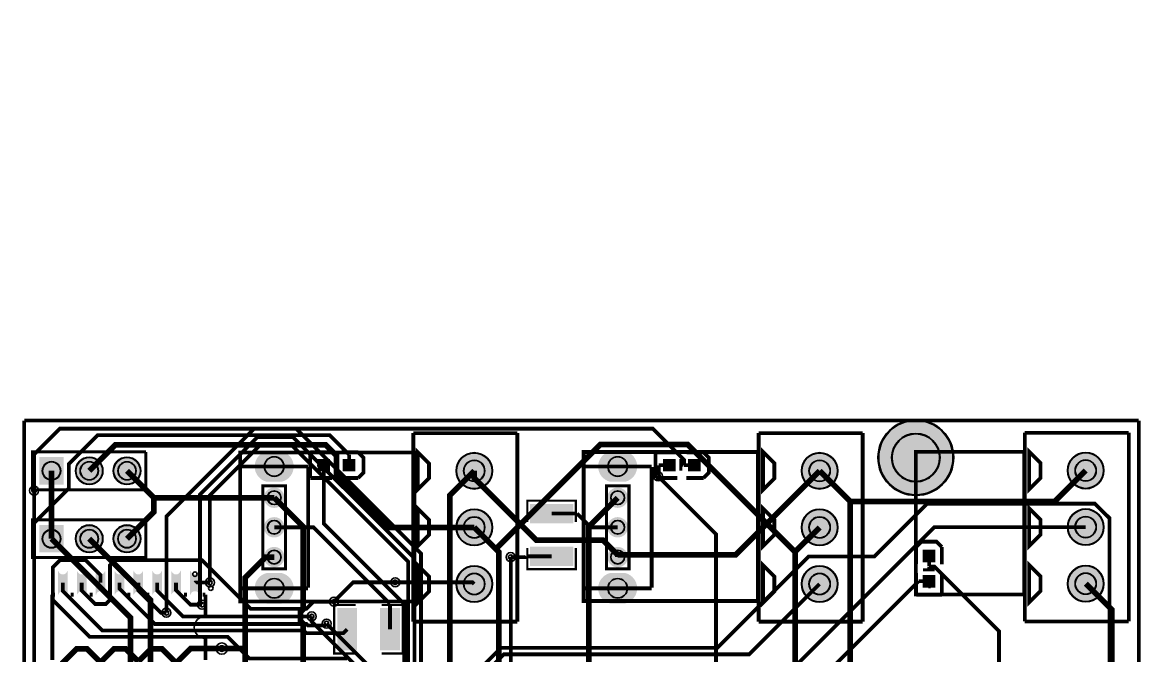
# Model space of a CAD drawing. Header units: millimetres. Extents: x -12.6 to 62.6, y -134.6 to -40.2.
# Drawn here: x -12.6 to 62.6, y -82.8 to -40.2 of the extents above; entities that cross this region are included whole.
import ezdxf

# ---------------------------------------------------------------- set-up
doc = ezdxf.new("R2010")
doc.units = ezdxf.units.MM
for name, color, linetype, true_color in [('BoardOutLine', 7, 'Continuous', 0xff00ff), ('BottomLayer', 7, 'Continuous', 0x0000ff), ('BottomSolderMaskLayer', 7, 'Continuous', 0xaa00ff), ('Document', 7, 'Continuous', 0xffffff), ('Hole', 7, 'Continuous', 0x222222), ('Multi-Layer', 7, 'Continuous', 0xc0c0c0), ('TopLayer', 7, 'Continuous', 0xff0000), ('TopPasteMaskLayer', 7, 'Continuous', 0x808080), ('TopSilkLayer', 7, 'Continuous', 0xffcc00), ('TopSolderMaskLayer', 7, 'Continuous', 0x800080)]:
    doc.layers.add(name, color=color, linetype=linetype, true_color=true_color)

msp = doc.modelspace()

# ---------------------------------------------------------------- hatches: boundary and pattern name
at = {"layer": 'BottomSolderMaskLayer'}
for points in [[(44.947294894589845, -69.46913893827798, 1), (50.04889509779025, -69.46913893827798, 1)], [(4.826475319617202, -69.04267208534424, -0.7853981633974483), (4.826475319617202, -71.09347218694444), (3.8095419524172485, -71.09347218694444, -0.7853981633974483), (3.8095419524172485, -69.04267208534424)], [(16.554635509271055, -70.35814071628147, 1), (19.005435610871256, -70.35814071628147, 1)], [(27.940521547709977, -69.04267208534424, -0.7853981633974483), (27.940521547709977, -71.09347218694444), (26.92358818050957, -71.09347218694444, -0.7853981633974483), (26.92358818050957, -69.04267208534424)], [(39.79568199136405, -70.35814071628147, 1), (42.24648209296426, -70.35814071628147, 1)], [(57.702717805435654, -70.3383286766574, 1), (60.15351790703586, -70.3383286766574, 1)], [(-11.480822961645913, -69.43274066548145), (-9.855219710439428, -69.43274066548145), (-9.855219710439428, -71.28354076708149), (-11.480822961645913, -71.28354076708149)], [(-9.05341630683264, -70.35814071628147, 1), (-7.202616205232436, -70.35814071628147, 1)], [(-6.513411226822393, -70.35814071628147, 1), (-4.66261112522219, -70.35814071628147, 1)], [(4.9933959867920406, -72.32399680469553, -0.7853981633974483), (3.6426212852426376, -72.32399680469553), (3.6426212852426376, -72.01229986789804, -0.7853981633974483), (4.9933959867920406, -72.01229986789804)], [(28.10744221488436, -72.32399680469564, -0.7853981633974483), (26.756667513334957, -72.32399680469564), (26.756667513334957, -72.01229986789792, -0.7853981633974483), (28.10744221488436, -72.01229986789792)], [(16.554635509271055, -74.16814833629678, 1), (19.005435610871256, -74.16814833629678, 1)], [(39.79568199136405, -74.16814833629678, 1), (42.24648209296426, -74.16814833629678, 1)], [(57.702717805435654, -74.14833629667271, 1), (60.15351790703586, -74.14833629667271, 1)], [(4.9933959867920406, -74.31739279148746, -0.7853981633974483), (3.6426212852426376, -74.31739279148746), (3.6426212852426376, -74.00569585468998, -0.7853981633974483), (4.9933959867920406, -74.00569585468998)], [(28.10744221488436, -74.31739279148758, -0.7853981633974483), (26.756667513334957, -74.31739279148758), (26.756667513334957, -74.00569585468986, -0.7853981633974483), (28.10744221488436, -74.00569585468986)], [(-11.480822961645913, -74.0047498094998), (-9.855219710439428, -74.0047498094998), (-9.855219710439428, -75.85554991109984), (-11.480822961645913, -75.85554991109984)], [(-9.05341630683264, -74.93014986029982, 1), (-7.202616205232436, -74.93014986029982, 1)], [(-6.513411226822393, -74.93014986029982, 1), (-4.66261112522219, -74.93014986029982, 1)], [(4.9933959867920406, -76.32399680469541, -0.7853981633974483), (3.6426212852426376, -76.32399680469541), (3.6426212852426376, -76.01229986789792, -0.7853981633974483), (4.9933959867920406, -76.01229986789792)], [(28.10744221488436, -76.32399680469553, -0.7853981633974483), (26.756667513334957, -76.32399680469553), (26.756667513334957, -76.01229986789781, -0.7853981633974483), (28.10744221488436, -76.01229986789781)], [(16.554635509271055, -77.97815595631198, 1), (19.005435610871256, -77.97815595631198, 1)], [(39.79568199136405, -77.97815595631198, 1), (42.24648209296426, -77.97815595631198, 1)], [(57.702717805435654, -77.95834391668791, 1), (60.15351790703586, -77.95834391668791, 1)], [(4.826475319617202, -77.24282448564901, -0.7853981633974483), (4.826475319617202, -79.29362458724921), (3.8095419524172485, -79.29362458724921, -0.7853981633974483), (3.8095419524172485, -77.24282448564901)], [(27.940521547709977, -77.24282448564901, -0.7853981633974483), (27.940521547709977, -79.29362458724921), (26.92358818050957, -79.29362458724921, -0.7853981633974483), (26.92358818050957, -77.24282448564901)]]:
    msp.add_hatch(color=256, dxfattribs=at).paths.add_polyline_path(points)
at = {"layer": 'Document'}
for points in [[(7.84861569723148, -70.07874015748041), (7.188214376428732, -70.07874015748041), (7.188214376428732, -69.9263398526798), (7.84861569723148, -69.9263398526798)], [(7.573456946913893, -69.70198120396253), (7.573456946913893, -70.36238252476517), (7.421056642113399, -70.36238252476517), (7.421056642113399, -69.70198120396253)], [(9.702362204724295, -70.02677165354339), (9.041960883921774, -70.02677165354339), (9.041960883921774, -69.87437134874278), (9.702362204724295, -69.87437134874278)], [(31.08966217932425, -70.07874015748041), (30.42926085852173, -70.07874015748041), (30.42926085852173, -69.9263398526798), (31.08966217932425, -69.9263398526798)], [(30.81450342900689, -69.70198120396253), (30.81450342900689, -70.36238252476517), (30.66210312420617, -70.36238252476517), (30.66210312420617, -69.70198120396253)], [(32.94340868681729, -70.02677165354339), (32.28300736601477, -70.02677165354339), (32.28300736601477, -69.87437134874278), (32.94340868681729, -69.87437134874278)], [(48.436728473456924, -75.74899669799356), (48.436728473456924, -76.40939801879608), (48.28432816865643, -76.40939801879608), (48.28432816865643, -75.74899669799356)], [(48.111938023876064, -77.87790195580396), (48.77233934467881, -77.87790195580396), (48.77233934467881, -78.03030226060457), (48.111938023876064, -78.03030226060457)], [(48.48869697739383, -77.60274320548649), (48.48869697739383, -78.26314452628912), (48.336296672593335, -78.26314452628912), (48.336296672593335, -77.60274320548649)]]:
    msp.add_hatch(color=256, dxfattribs=at).paths.add_polyline_path(points)
at = {"layer": 'Multi-Layer'}
for points in [[(4.818008636017339, -69.06807213614434, -0.7853981633974483), (4.818008636017339, -71.06807213614434), (3.818008636017339, -71.06807213614434, -0.7853981633974483), (3.818008636017339, -69.06807213614434)], [(16.580035560071156, -70.35814071628147, 1), (18.980035560071155, -70.35814071628147, 1)], [(27.93205486410966, -69.06807213614434, -0.7853981633974483), (27.93205486410966, -71.06807213614434), (26.93205486410966, -71.06807213614434, -0.7853981633974483), (26.93205486410966, -69.06807213614434)], [(39.82108204216415, -70.35814071628147, 1), (42.221082042164156, -70.35814071628147, 1)], [(57.728117856235755, -70.3383286766574, 1), (60.12811785623576, -70.3383286766574, 1)], [(-11.455422910845755, -69.45814071628149), (-9.880619761239586, -69.45814071628149), (-9.880619761239586, -71.25814071628145), (-11.455422910845755, -71.25814071628145)], [(-9.028016256032538, -70.35814071628147, 1), (-7.228016256032538, -70.35814071628147, 1)], [(-6.488011176022292, -70.35814071628147, 1), (-4.688011176022291, -70.35814071628147, 1)], [(4.967995935991939, -72.31813563627134, -0.7853981633974483), (3.668021336042739, -72.31813563627134), (3.668021336042739, -72.01816103632223, -0.7853981633974483), (4.967995935991939, -72.01816103632223)], [(28.08204216408426, -72.31813563627145, -0.7853981633974483), (26.78206756413506, -72.31813563627145), (26.78206756413506, -72.01816103632211, -0.7853981633974483), (28.08204216408426, -72.01816103632211)], [(16.580035560071156, -74.16814833629678, 1), (18.980035560071155, -74.16814833629678, 1)], [(39.82108204216415, -74.16814833629678, 1), (42.221082042164156, -74.16814833629678, 1)], [(57.728117856235755, -74.14833629667271, 1), (60.12811785623576, -74.14833629667271, 1)], [(4.967995935991939, -74.31153162306327, -0.7853981633974483), (3.668021336042739, -74.31153162306327), (3.668021336042739, -74.01155702311416, -0.7853981633974483), (4.967995935991939, -74.01155702311416)], [(28.08204216408426, -74.31153162306339, -0.7853981633974483), (26.78206756413506, -74.31153162306339), (26.78206756413506, -74.01155702311405, -0.7853981633974483), (28.08204216408426, -74.01155702311405)], [(-11.455422910845755, -74.03014986029984), (-9.880619761239586, -74.03014986029984), (-9.880619761239586, -75.83014986029968), (-11.455422910845755, -75.83014986029968)], [(-9.028016256032538, -74.93014986029982, 1), (-7.228016256032538, -74.93014986029982, 1)], [(-6.488011176022292, -74.93014986029982, 1), (-4.688011176022291, -74.93014986029982, 1)], [(4.967995935991939, -76.31813563627122, -0.7853981633974483), (3.668021336042739, -76.31813563627122), (3.668021336042739, -76.01816103632211, -0.7853981633974483), (4.967995935991939, -76.01816103632211)], [(28.08204216408426, -76.31813563627134, -0.7853981633974483), (26.78206756413506, -76.31813563627134), (26.78206756413506, -76.018161036322, -0.7853981633974483), (28.08204216408426, -76.018161036322)], [(57.728117856235755, -77.95834391668791, 1), (60.12811785623576, -77.95834391668791, 1)], [(4.818008636017339, -77.26822453644911, -0.7853981633974483), (4.818008636017339, -79.26822453644911), (3.818008636017339, -79.26822453644911, -0.7853981633974483), (3.818008636017339, -77.26822453644911)], [(16.580035560071156, -77.97815595631198, 1), (18.980035560071155, -77.97815595631198, 1)], [(27.93205486410966, -77.26822453644911, -0.7853981633974483), (27.93205486410966, -79.26822453644911), (26.93205486410966, -79.26822453644911, -0.7853981633974483), (26.93205486410966, -77.26822453644911)], [(39.82108204216415, -77.97815595631198, 1), (42.221082042164156, -77.97815595631198, 1)]]:
    msp.add_hatch(color=256, dxfattribs=at).paths.add_polyline_path(points)
at = {"layer": 'TopLayer'}
for points in [[(8.05811531623067, -69.57713995428003), (8.05811531623067, -70.37713995427998), (7.258115316230715, -70.37713995427998), (7.258115316230715, -69.57713995428003)], [(9.759918719837287, -69.57713995428003), (9.759918719837287, -70.37713995427998), (8.95991871983756, -70.37713995427998), (8.95991871983756, -69.57713995428003)], [(31.299161798323667, -69.57713995428003), (31.299161798323667, -70.37713995427998), (30.499161798323712, -70.37713995427998), (30.499161798323712, -69.57713995428003)], [(33.000965201930285, -69.57713995428003), (33.000965201930285, -70.37713995427998), (32.20096520193033, -70.37713995427998), (32.20096520193033, -69.57713995428003)], [(21.58303276606557, -73.87614935229874), (24.391059182118397, -73.87614935229874), (24.391059182118397, -72.59362458724922), (21.58303276606557, -72.59362458724922)], [(21.58303276606557, -75.47614935229876), (24.391059182118397, -75.47614935229876), (24.391059182118397, -76.75867411734828), (21.58303276606557, -76.75867411734828)], [(47.98709677419356, -75.69144018288034), (48.78709677419374, -75.69144018288034), (48.78709677419374, -76.49144018288041), (47.98709677419356, -76.49144018288041)], [(-9.606781813563611, -77.0999237998476, -0.7853981633974483), (-10.206781813563612, -77.0999237998476), (-10.206781813563612, -78.69992379984774, -0.7853981633974483), (-9.606781813563611, -78.69992379984774)], [(-8.336779273558545, -77.0999237998476, -0.7853981633974483), (-8.936779273558546, -77.0999237998476), (-8.936779273558546, -78.69992379984774, -0.7853981633974483), (-8.336779273558545, -78.69992379984774)], [(-7.066776733553479, -77.0999237998476, -0.7853981633974483), (-7.666776733553479, -77.0999237998476), (-7.666776733553479, -78.69992379984774, -0.7853981633974483), (-7.066776733553479, -78.69992379984774)], [(-5.796774193548413, -77.0999237998476, -0.7853981633974483), (-6.396774193548413, -77.0999237998476), (-6.396774193548413, -78.69992379984774, -0.7853981633974483), (-5.796774193548413, -78.69992379984774)], [(-4.526771653543347, -77.0999237998476, -0.7853981633974483), (-5.126771653543346, -77.0999237998476), (-5.126771653543346, -78.69992379984774, -0.7853981633974483), (-4.526771653543347, -78.69992379984774)], [(-3.2567691135382804, -77.0999237998476, -0.7853981633974483), (-3.85676911353828, -77.0999237998476), (-3.85676911353828, -78.69992379984774, -0.7853981633974483), (-3.2567691135382804, -78.69992379984774)], [(-1.9867665735332138, -77.0999237998476, -0.7853981633974483), (-2.5867665735332137, -77.0999237998476), (-2.5867665735332137, -78.69992379984774, -0.7853981633974483), (-1.9867665735332138, -78.69992379984774)], [(-0.7167640335280339, -77.0999237998476, -0.7853981633974483), (-1.316764033528034, -77.0999237998476), (-1.316764033528034, -78.69992379984774, -0.7853981633974483), (-0.7167640335280339, -78.69992379984774)], [(47.98709677419356, -77.3932435864873), (48.78709677419374, -77.3932435864873), (48.78709677419374, -78.19324358648714), (47.98709677419356, -78.19324358648714)], [(9.868021336042602, -79.62214884429773), (9.868021336042602, -82.43017526035055), (8.5854965709932, -82.43017526035055), (8.5854965709932, -79.62214884429773)], [(11.468021336042739, -79.62214884429773), (11.468021336042739, -82.43017526035055), (12.75054610109214, -82.43017526035055), (12.75054610109214, -79.62214884429773)]]:
    msp.add_hatch(color=256, dxfattribs=at).paths.add_polyline_path(points)
at = {"layer": 'TopPasteMaskLayer'}
for points in [[(8.05811531623067, -69.57713995428003), (8.05811531623067, -70.37713995427998), (7.258115316230715, -70.37713995427998), (7.258115316230715, -69.57713995428003)], [(9.759918719837287, -69.57713995428003), (9.759918719837287, -70.37713995427998), (8.95991871983756, -70.37713995427998), (8.95991871983756, -69.57713995428003)], [(31.299161798323667, -69.57713995428003), (31.299161798323667, -70.37713995427998), (30.499161798323712, -70.37713995427998), (30.499161798323712, -69.57713995428003)], [(33.000965201930285, -69.57713995428003), (33.000965201930285, -70.37713995427998), (32.20096520193033, -70.37713995427998), (32.20096520193033, -69.57713995428003)], [(21.683032766065708, -73.87614935229874), (22.409677419354693, -73.87614935229874), (22.50967741935483, -73.77614935229883), (22.50967741935483, -73.54008128016267), (22.60967741935474, -73.44008128016264), (23.36441452882923, -73.44008128016264), (23.46441452882914, -73.54008128016267), (23.46441452882914, -73.77614935229883), (23.564414528829275, -73.87614935229874), (24.29105918211826, -73.87614935229874), (24.391059182118397, -73.77614935229883), (24.391059182118397, -72.69362458724925), (24.29105918211826, -72.59362458724922), (21.683032766065708, -72.59362458724922), (21.58303276606557, -72.69362458724925), (21.58303276606557, -73.77614935229883)], [(21.683032766065708, -75.47614935229876), (22.409677419354693, -75.47614935229876), (22.50967741935483, -75.57614935229867), (22.50967741935483, -75.81221742443483), (22.60967741935474, -75.91221742443486), (23.36441452882923, -75.91221742443486), (23.46441452882914, -75.81221742443483), (23.46441452882914, -75.57614935229867), (23.564414528829275, -75.47614935229876), (24.29105918211826, -75.47614935229876), (24.391059182118397, -75.57614935229867), (24.391059182118397, -76.65867411734826), (24.29105918211826, -76.75867411734828), (21.683032766065708, -76.75867411734828), (21.58303276606557, -76.65867411734826), (21.58303276606557, -75.57614935229867)], [(47.98709677419356, -75.69144018288034), (48.78709677419374, -75.69144018288034), (48.78709677419374, -76.49144018288041), (47.98709677419356, -76.49144018288041)], [(-9.606781813563611, -77.0999237998476, -0.7853981633974483), (-10.206781813563612, -77.0999237998476), (-10.206781813563612, -78.69992379984774, -0.7853981633974483), (-9.606781813563611, -78.69992379984774)], [(-8.336779273558545, -77.0999237998476, -0.7853981633974483), (-8.936779273558546, -77.0999237998476), (-8.936779273558546, -78.69992379984774, -0.7853981633974483), (-8.336779273558545, -78.69992379984774)], [(-7.066776733553479, -77.0999237998476, -0.7853981633974483), (-7.666776733553479, -77.0999237998476), (-7.666776733553479, -78.69992379984774, -0.7853981633974483), (-7.066776733553479, -78.69992379984774)], [(-5.796774193548413, -77.0999237998476, -0.7853981633974483), (-6.396774193548413, -77.0999237998476), (-6.396774193548413, -78.69992379984774, -0.7853981633974483), (-5.796774193548413, -78.69992379984774)], [(-4.526771653543347, -77.0999237998476, -0.7853981633974483), (-5.126771653543346, -77.0999237998476), (-5.126771653543346, -78.69992379984774, -0.7853981633974483), (-4.526771653543347, -78.69992379984774)], [(-3.2567691135382804, -77.0999237998476, -0.7853981633974483), (-3.85676911353828, -77.0999237998476), (-3.85676911353828, -78.69992379984774, -0.7853981633974483), (-3.2567691135382804, -78.69992379984774)], [(-1.9867665735332138, -77.0999237998476, -0.7853981633974483), (-2.5867665735332137, -77.0999237998476), (-2.5867665735332137, -78.69992379984774, -0.7853981633974483), (-1.9867665735332138, -78.69992379984774)], [(-0.7167640335280339, -77.0999237998476, -0.7853981633974483), (-1.316764033528034, -77.0999237998476), (-1.316764033528034, -78.69992379984774, -0.7853981633974483), (-0.7167640335280339, -78.69992379984774)], [(47.98709677419356, -77.3932435864873), (48.78709677419374, -77.3932435864873), (48.78709677419374, -78.19324358648714), (47.98709677419356, -78.19324358648714)], [(9.868021336042602, -79.72214884429775), (9.868021336042602, -80.44879349758708), (9.768021336042693, -80.5487934975871), (9.531953263906644, -80.5487934975871), (9.431953263906507, -80.64879349758701), (9.431953263906507, -81.40353060706127), (9.531953263906644, -81.50353060706118), (9.768021336042693, -81.50353060706118), (9.868021336042602, -81.6035306070612), (9.868021336042602, -82.33017526035053), (9.768021336042693, -82.43017526035055), (8.68549657099311, -82.43017526035055), (8.5854965709932, -82.33017526035053), (8.5854965709932, -79.72214884429775), (8.68549657099311, -79.62214884429773), (9.768021336042693, -79.62214884429773)], [(11.468021336042739, -79.72214884429775), (11.468021336042739, -80.44879349758708), (11.568021336042648, -80.5487934975871), (11.804089408178697, -80.5487934975871), (11.904089408178834, -80.64879349758701), (11.904089408178834, -81.40353060706127), (11.804089408178697, -81.50353060706118), (11.568021336042648, -81.50353060706118), (11.468021336042739, -81.6035306070612), (11.468021336042739, -82.33017526035053), (11.568021336042648, -82.43017526035055), (12.650546101092232, -82.43017526035055), (12.75054610109214, -82.33017526035053), (12.75054610109214, -79.72214884429775), (12.650546101092232, -79.62214884429773), (11.568021336042648, -79.62214884429773)]]:
    msp.add_hatch(color=256, dxfattribs=at).paths.add_polyline_path(points)
at = {"layer": 'TopSolderMaskLayer'}
for points in [[(44.947294894589845, -69.46913893827798, 1), (50.04889509779025, -69.46913893827798, 1)], [(4.826475319617202, -69.04267208534424, -0.7853981633974483), (4.826475319617202, -71.09347218694444), (3.8095419524172485, -71.09347218694444, -0.7853981633974483), (3.8095419524172485, -69.04267208534424)], [(16.554635509271055, -70.35814071628147, 1), (19.005435610871256, -70.35814071628147, 1)], [(27.940521547709977, -69.04267208534424, -0.7853981633974483), (27.940521547709977, -71.09347218694444), (26.92358818050957, -71.09347218694444, -0.7853981633974483), (26.92358818050957, -69.04267208534424)], [(39.79568199136405, -70.35814071628147, 1), (42.24648209296426, -70.35814071628147, 1)], [(57.702717805435654, -70.3383286766574, 1), (60.15351790703586, -70.3383286766574, 1)], [(-11.480822961645913, -69.43274066548145), (-9.855219710439428, -69.43274066548145), (-9.855219710439428, -71.28354076708149), (-11.480822961645913, -71.28354076708149)], [(-9.05341630683264, -70.35814071628147, 1), (-7.202616205232436, -70.35814071628147, 1)], [(-6.513411226822393, -70.35814071628147, 1), (-4.66261112522219, -70.35814071628147, 1)], [(8.083515367030714, -69.55173990347987), (8.083515367030714, -70.40254000508003), (7.23271526543067, -70.40254000508003), (7.23271526543067, -69.55173990347987)], [(9.78531877063756, -69.55173990347987), (9.78531877063756, -70.40254000508003), (8.934518669037288, -70.40254000508003), (8.934518669037288, -69.55173990347987)], [(31.32456184912371, -69.55173990347987), (31.32456184912371, -70.40254000508003), (30.47376174752344, -70.40254000508003), (30.47376174752344, -69.55173990347987)], [(33.02636525273056, -69.55173990347987), (33.02636525273056, -70.40254000508003), (32.175565151130286, -70.40254000508003), (32.175565151130286, -69.55173990347987)], [(4.9933959867920406, -72.32399680469553, -0.7853981633974483), (3.6426212852426376, -72.32399680469553), (3.6426212852426376, -72.01229986789804, -0.7853981633974483), (4.9933959867920406, -72.01229986789804)], [(28.10744221488436, -72.32399680469564, -0.7853981633974483), (26.756667513334957, -72.32399680469564), (26.756667513334957, -72.01229986789792, -0.7853981633974483), (28.10744221488436, -72.01229986789792)], [(16.554635509271055, -74.16814833629678, 1), (19.005435610871256, -74.16814833629678, 1)], [(21.52742057395858, -73.88774940806297), (24.44667137422539, -73.88774940806297), (24.44667137422539, -72.58202223389833), (21.52742057395858, -72.58202223389833)], [(39.79568199136405, -74.16814833629678, 1), (42.24648209296426, -74.16814833629678, 1)], [(57.702717805435654, -74.14833629667271, 1), (60.15351790703586, -74.14833629667271, 1)], [(4.9933959867920406, -74.31739279148746, -0.7853981633974483), (3.6426212852426376, -74.31739279148746), (3.6426212852426376, -74.00569585468998, -0.7853981633974483), (4.9933959867920406, -74.00569585468998)], [(28.10744221488436, -74.31739279148758, -0.7853981633974483), (26.756667513334957, -74.31739279148758), (26.756667513334957, -74.00569585468986, -0.7853981633974483), (28.10744221488436, -74.00569585468986)], [(-11.480822961645913, -74.0047498094998), (-9.855219710439428, -74.0047498094998), (-9.855219710439428, -75.85554991109984), (-11.480822961645913, -75.85554991109984)], [(-9.05341630683264, -74.93014986029982, 1), (-7.202616205232436, -74.93014986029982, 1)], [(-6.513411226822393, -74.93014986029982, 1), (-4.66261112522219, -74.93014986029982, 1)], [(4.9933959867920406, -76.32399680469541, -0.7853981633974483), (3.6426212852426376, -76.32399680469541), (3.6426212852426376, -76.01229986789792, -0.7853981633974483), (4.9933959867920406, -76.01229986789792)], [(21.52742057395858, -75.46454929653453), (24.44667137422539, -75.46454929653453), (24.44667137422539, -76.77027647069929), (21.52742057395858, -76.77027647069929)], [(28.10744221488436, -76.32399680469553, -0.7853981633974483), (26.756667513334957, -76.32399680469553), (26.756667513334957, -76.01229986789781, -0.7853981633974483), (28.10744221488436, -76.01229986789781)], [(47.96169672339329, -75.6660401320803), (48.81249682499379, -75.6660401320803), (48.81249682499379, -76.51684023368045), (47.96169672339329, -76.51684023368045)], [(16.554635509271055, -77.97815595631198, 1), (19.005435610871256, -77.97815595631198, 1)], [(39.79568199136405, -77.97815595631198, 1), (42.24648209296426, -77.97815595631198, 1)], [(57.702717805435654, -77.95834391668791, 1), (60.15351790703586, -77.95834391668791, 1)], [(-9.58138176276351, -77.08145103562936, -0.7853981633974483), (-10.232181864363714, -77.08145103562936), (-10.232181864363714, -78.71839656406598, -0.7853981633974483), (-9.58138176276351, -78.71839656406598)], [(-8.311379222758443, -77.08145103562936, -0.7853981633974483), (-8.962179324358647, -77.08145103562936), (-8.962179324358647, -78.71839656406598, -0.7853981633974483), (-8.311379222758443, -78.71839656406598)], [(-7.041376682753377, -77.08145103562936, -0.7853981633974483), (-7.692176784353581, -77.08145103562936), (-7.692176784353581, -78.71839656406598, -0.7853981633974483), (-7.041376682753377, -78.71839656406598)], [(-5.771374142748311, -77.08145103562936, -0.7853981633974483), (-6.422174244348515, -77.08145103562936), (-6.422174244348515, -78.71839656406598, -0.7853981633974483), (-5.771374142748311, -78.71839656406598)], [(-4.501371602743244, -77.08145103562936, -0.7853981633974483), (-5.1521717043434485, -77.08145103562936), (-5.1521717043434485, -78.71839656406598, -0.7853981633974483), (-4.501371602743244, -78.71839656406598)], [(-3.2313690627381786, -77.08145103562936, -0.7853981633974483), (-3.8821691643383818, -77.08145103562936), (-3.8821691643383818, -78.71839656406598, -0.7853981633974483), (-3.2313690627381786, -78.71839656406598)], [(-1.9613665227331123, -77.08145103562936, -0.7853981633974483), (-2.6121666243333155, -77.08145103562936), (-2.6121666243333155, -78.71839656406598, -0.7853981633974483), (-1.9613665227331123, -78.71839656406598)], [(-0.6913639827279323, -77.08145103562936, -0.7853981633974483), (-1.3421640843281355, -77.08145103562936), (-1.3421640843281355, -78.71839656406598, -0.7853981633974483), (-0.6913639827279323, -78.71839656406598)], [(4.826475319617202, -77.24282448564901, -0.7853981633974483), (4.826475319617202, -79.29362458724921), (3.8095419524172485, -79.29362458724921, -0.7853981633974483), (3.8095419524172485, -77.24282448564901)], [(27.940521547709977, -77.24282448564901, -0.7853981633974483), (27.940521547709977, -79.29362458724921), (26.92358818050957, -79.29362458724921, -0.7853981633974483), (26.92358818050957, -77.24282448564901)], [(47.96169672339329, -77.36784353568714), (48.81249682499379, -77.36784353568714), (48.81249682499379, -78.2186436372873), (47.96169672339329, -78.2186436372873)], [(9.89341887163755, -79.59674856373908), (9.89341887163755, -82.45557554090931), (8.560094004987832, -82.45557554090931), (8.560094004987832, -79.59674856373908)], [(11.442623800447791, -79.59674856373908), (11.442623800447791, -82.45557554090931), (12.77594866709751, -82.45557554090931), (12.77594866709751, -79.59674856373908)]]:
    msp.add_hatch(color=256, dxfattribs=at).paths.add_polyline_path(points)

# ---------------------------------------------------------------- linework, layer by layer
at = {"layer": 'BoardOutLine', "const_width": 0.25400050800101603}
for points in [[(-12.501905003809952, -66.96913893827787), (-12.501905003809952, -134.46913893827798)], [(62.49809499619005, -66.96913893827787), (-12.501905003809952, -66.96913893827787)], [(62.49809499619005, -134.46913893827798), (62.49809499619005, -66.96913893827787)]]:
    msp.add_lwpolyline(points, dxfattribs=at)
at = {"layer": 'BottomLayer'}
for points, const_width in [([(14.199390398780679, -100.52590805181615), (14.199390398780679, -75.9170688341377), (5.800101600203334, -67.51778003556012), (2.9822199644399916, -67.51778003556012), (-2.935991871983788, -73.43599187198379), (-2.935991871983788, -79.91808483616967)], 0.25400050800101603), ([(-0.5374650749300827, -79.37071374142761), (-0.675641351282593, -79.2325374650751), (-0.675641351282593, -71.94577089154188), (3.177800355600766, -68.09232918465841), (5.593599187198379, -68.09232918465841), (13.765811531623058, -76.26454152908309), (13.765811531623058, -92.58534417068836), (13.506985013970052, -92.84417068834148), (13.506985013970052, -100.96990093980196), (13.682499364998648, -101.14541529083067), (13.682499364998648, -118.9587249174499)], 0.25400050800101603), ([(19.228600457200855, -75.61658623317248), (26.251968503937178, -68.59321818643639), (32.15646431292885, -68.59321818643639), (39.3761747523497, -75.81292862585735)], 0.38100076200152405), ([(-0.010414020828079629, -77.87592075184148), (-0.010414020828079629, -72.00419100838212), (3.3510287020574197, -68.64274828549674), (5.504953009905876, -68.64274828549674), (13.332232664465437, -76.47002794005596), (13.332232664465437, -91.49796799593605), (13.048260096520153, -91.78194056388122), (13.048260096520153, -101.12433324866652), (13.190246380492681, -101.26631953263916), (13.190246380492681, -113.83934467868949), (13.029718059436163, -113.99987299974612), (13.029718059436163, -121.05524511049032), (17.0695961391923, -125.09512319024645)], 0.25400050800101603), ([(-10.66802133604267, -70.35801371602747), (-10.66802133604267, -71.70269240538494)], 0.38100076200152405), ([(17.780035560071155, -87.96863093726188), (16.135128270256473, -86.32372364744731), (16.135128270256473, -72.00292100584204), (17.780035560071155, -70.35801371602747)], 0.38100076200152405), ([(34.046990093980185, -98.80784861569725), (34.046990093980185, -74.61277622555258), (30.155194310388424, -70.72098044196093)], 0.25400050800101603), ([(41.02108204216415, -70.35801371602747), (43.077216154432335, -72.41414782829577)], 0.38100076200152405), ([(43.077216154432335, -72.41414782829577), (56.85217170434339, -72.41414782829577), (58.92811785623576, -70.3382016764034)], 0.38100076200152405), ([(-9.19481838963668, -99.46647193294393), (-7.926339852679689, -98.19799339598694), (-7.926339852679689, -88.12509525019061), (-11.836931673863319, -84.21450342900687), (-11.836931673863319, -71.69304038608084)], 0.25400050800101603), ([(-10.66802133604267, -74.93002286004571), (-10.66802133604267, -71.70269240538494)], 0.38100076200152405), ([(4.318008636017339, -72.16802133604278), (6.264414528829093, -74.11442722885454), (6.264414528829093, -79.67957835915672), (6.08966217932425, -79.85433070866145), (6.08966217932425, -80.48247396494799), (6.264414528829093, -80.65722631445271), (6.264414528829093, -88.39839979679971), (4.883921767843503, -89.77889255778518), (4.318008636017339, -89.77889255778518)], 0.38100076200152405), ([(27.43205486410966, -89.77889255778518), (26.883159766319523, -89.77889255778518), (25.48742697485409, -88.38315976631964), (25.48742697485409, -74.11264922529858), (27.43205486410966, -72.16802133604278)], 0.38100076200152405), ([(43.077216154432335, -85.91249682499381), (43.077216154432335, -72.41414782829577)], 0.38100076200152405), ([(17.780035560071155, -74.16802133604267), (19.228600457200855, -75.61658623317248)], 0.38100076200152405), ([(41.02108204216415, -74.16802133604267), (39.3761747523497, -75.81292862585735)], 0.38100076200152405), ([(-6.654813309626547, -96.92646685293369), (-5.359918719837424, -95.63157226314456), (-5.359918719837424, -80.23812547625107), (-10.66802133604267, -74.93002286004571)], 0.38100076200152405), ([(-8.128016256032538, -74.93002286004571), (-4.013208026416123, -79.04483108966224), (-4.013208026416123, -91.54546609093222), (-3.784099568199167, -91.77457454914918), (-3.784099568199167, -104.98971297942603), (-5.357378714757488, -106.56299212598435), (-5.357378714757488, -116.76263652527314), (-5.261112522225062, -116.85890271780545), (-5.261112522225062, -118.41821183642378)], 0.38100076200152405), ([(4.318008636017339, -76.16802133604278), (3.755905511811079, -76.16802133604278), (2.359156718313443, -77.5647701295403), (2.359156718313443, -82.32600965201937)], 0.38100076200152405), ([(19.228600457200855, -75.61658623317248), (19.42849885699775, -75.81648463296938), (19.42849885699775, -90.1301752603506), (17.780035560071155, -91.77863855727719)], 0.38100076200152405), ([(39.3761747523497, -75.81292862585735), (39.3761747523497, -90.13373126746262), (41.02108204216415, -91.77863855727719)], 0.38100076200152405), ([(19.992633985267958, -102.70523241046487), (20.235966471932898, -102.46189992379993), (20.235966471932898, -76.17005334010673)], 0.25400050800101603), ([(12.46228092456181, -77.86372872745756), (9.640843281686557, -77.86372872745756), (8.339090678181492, -79.16548133096273)], 0.25400050800101603), ([(58.92811785623576, -77.95821691643391), (60.68732537465098, -79.71742443484891), (60.68732537465098, -93.80962661925332), (58.92811785623576, -95.56883413766832)], 0.38100076200152405), ([(6.839217678435261, -80.16497332994675), (6.839217678435261, -80.50736601473204), (12.01854203708399, -85.68669037338077), (12.01854203708399, -112.73266446532898), (12.556515113030173, -113.27063754127516)], 0.25400050800101603), ([(12.720853441706822, -91.2368554737111), (12.720853441706822, -85.52463804927618), (7.8407416814834505, -80.64452628905258)], 0.25400050800101603), ([(2.359156718313443, -82.32600965201937), (0.7927355854711777, -82.32600965201937)], 0.38100076200152405), ([(2.359156718313443, -82.32600965201937), (2.359156718313443, -92.47358394716787), (3.664465328930646, -93.77889255778518)], 0.38100076200152405)]:
    msp.add_lwpolyline(points, dxfattribs=dict(at, const_width=const_width))
at = {"layer": 'BottomSolderMaskLayer'}
for centre, radius in [((47.49809499619005, -69.46913893827798), 2.550800101600203), ((47.49707899415807, -69.46913893827798), 1.63251206502413), ((17.780035560071155, -70.35814071628147), 1.2254000508001017), ((41.02108204216415, -70.35814071628147), 1.2254000508001017), ((58.92811785623576, -70.3383286766574), 1.2254000508001017), ((-10.66802133604267, -70.35814071628147), 0.6193548387096774), ((-8.128016256032538, -70.35814071628147), 0.9254000508001016), ((-8.128016256032538, -70.35814071628147), 0.6169333672000678), ((-5.588011176022292, -70.35814071628147), 0.9254000508001016), ((-5.588011176022292, -70.35814071628147), 0.6169333672000678), ((4.318008636017339, -70.06807213614434), 0.6610196037596378), ((17.780035560071155, -70.35814071628147), 0.7148166963000593), ((27.43205486410966, -70.06807213614434), 0.6610196037596378), ((41.02108204216415, -70.35814071628147), 0.7148166963000593), ((58.92811785623576, -70.3383286766574), 0.7148166963000593), ((4.318008636017339, -72.16814833629678), 0.4643010854842158), ((27.43205486410966, -72.16814833629678), 0.4643010854842158), ((17.780035560071155, -74.16814833629678), 1.2254000508001017), ((41.02108204216415, -74.16814833629678), 1.2254000508001017), ((58.92811785623576, -74.14833629667271), 1.2254000508001017), ((4.318008636017339, -74.16154432308872), 0.4643010854842158), ((17.780035560071155, -74.16814833629678), 0.7148166963000593), ((27.43205486410966, -74.16154432308872), 0.4643010854842158), ((41.02108204216415, -74.16814833629678), 0.7148166963000593), ((58.92811785623576, -74.14833629667271), 0.7148166963000593), ((-10.66802133604267, -74.93014986029982), 0.6193548387096774), ((-8.128016256032538, -74.93014986029982), 0.9254000508001016), ((-8.128016256032538, -74.93014986029982), 0.6169333672000678), ((-5.588011176022292, -74.93014986029982), 0.9254000508001016), ((-5.588011176022292, -74.93014986029982), 0.6169333672000678), ((4.318008636017339, -76.16814833629667), 0.4643010854842158), ((27.43205486410966, -76.16814833629667), 0.4643010854842158), ((17.780035560071155, -77.97815595631198), 1.2254000508001017), ((41.02108204216415, -77.97815595631198), 1.2254000508001017), ((58.92811785623576, -77.95834391668791), 1.2254000508001017), ((17.780035560071155, -77.97815595631198), 0.7148166963000593), ((41.02108204216415, -77.97815595631198), 0.7148166963000593), ((58.92811785623576, -77.95834391668791), 0.7148166963000593), ((4.318008636017339, -78.26822453644911), 0.6610196037596378), ((27.43205486410966, -78.26822453644911), 0.6610196037596378)]:
    msp.add_circle(centre, radius, dxfattribs=at)
at = {"layer": 'Document'}
msp.add_circle((-1.016764033528034, -77.31826263652533), 0.15011430022860048, dxfattribs=at)
at = {"layer": 'Hole'}
for centre, radius in [((30.155194310388424, -70.72110744221493), 0.15240030480060962), ((-11.836931673863319, -71.69316738633484), 0.15240030480060962), ((20.235966471932898, -76.17018034036073), 0.15240030480060962), ((-0.010414020828079629, -77.87604775209559), 0.15240030480060962), ((12.46228092456181, -77.86385572771155), 0.15240030480060962), ((8.339090678181492, -79.16560833121673), 0.15240030480060962), ((-2.935991871983788, -79.91821183642367), 0.15240030480060962), ((-0.5374650749300827, -79.3708407416816), 0.15240030480060962), ((6.839217678435261, -80.16510033020074), 0.15240030480060962), ((7.8407416814834505, -80.64465328930669), 0.15240030480060962), ((0.7927355854711777, -82.32613665227336), 0.19050038100076203)]:
    msp.add_circle(centre, radius, dxfattribs=at)
at = {"layer": 'Multi-Layer'}
for centre, radius in [((47.49809499619005, -69.46913893827798), 2.5), ((47.49707899415807, -69.46913893827798), 1.6), ((17.780035560071155, -70.35814071628147), 1.2000000000000002), ((41.02108204216415, -70.35814071628147), 1.2000000000000002), ((58.92811785623576, -70.3383286766574), 1.2000000000000002), ((-10.66802133604267, -70.35814071628147), 0.6000000000000001), ((-8.128016256032538, -70.35814071628147), 0.9000000000000001), ((-8.128016256032538, -70.35814071628147), 0.6000000000000001), ((-5.588011176022292, -70.35814071628147), 0.9000000000000001), ((-5.588011176022292, -70.35814071628147), 0.6000000000000001), ((4.318008636017339, -70.06807213614434), 0.6500127000254001), ((17.780035560071155, -70.35814071628147), 0.7000000000000001), ((27.43205486410966, -70.06807213614434), 0.6500127000254001), ((41.02108204216415, -70.35814071628147), 0.7000000000000001), ((58.92811785623576, -70.3383286766574), 0.7000000000000001), ((30.155194310388424, -70.72110744221493), 0.30480060960121924), ((-11.836931673863319, -71.69316738633484), 0.30480060960121924), ((4.318008636017339, -72.16814833629678), 0.4500127000254001), ((27.43205486410966, -72.16814833629678), 0.4500127000254001), ((17.780035560071155, -74.16814833629678), 1.2000000000000002), ((41.02108204216415, -74.16814833629678), 1.2000000000000002), ((58.92811785623576, -74.14833629667271), 1.2000000000000002), ((4.318008636017339, -74.16154432308872), 0.4500127000254001), ((17.780035560071155, -74.16814833629678), 0.7000000000000001), ((27.43205486410966, -74.16154432308872), 0.4500127000254001), ((41.02108204216415, -74.16814833629678), 0.7000000000000001), ((58.92811785623576, -74.14833629667271), 0.7000000000000001), ((-10.66802133604267, -74.93014986029982), 0.6000000000000001), ((-8.128016256032538, -74.93014986029982), 0.9000000000000001), ((-8.128016256032538, -74.93014986029982), 0.6000000000000001), ((-5.588011176022292, -74.93014986029982), 0.9000000000000001), ((-5.588011176022292, -74.93014986029982), 0.6000000000000001), ((4.318008636017339, -76.16814833629667), 0.4500127000254001), ((20.235966471932898, -76.17018034036073), 0.30480060960121924), ((27.43205486410966, -76.16814833629667), 0.4500127000254001), ((58.92811785623576, -77.95834391668791), 1.2000000000000002), ((17.780035560071155, -77.97815595631198), 1.2000000000000002), ((17.780035560071155, -77.97815595631198), 0.7000000000000001), ((41.02108204216415, -77.97815595631198), 1.2000000000000002), ((41.02108204216415, -77.97815595631198), 0.7000000000000001), ((58.92811785623576, -77.95834391668791), 0.7000000000000001), ((-0.010414020828079629, -77.87604775209559), 0.30480060960121924), ((4.318008636017339, -78.26822453644911), 0.6500127000254001), ((12.46228092456181, -77.86385572771155), 0.30480060960121924), ((27.43205486410966, -78.26822453644911), 0.6500127000254001), ((8.339090678181492, -79.16560833121673), 0.30480060960121924), ((-2.935991871983788, -79.91821183642367), 0.30480060960121924), ((-0.5374650749300827, -79.3708407416816), 0.30480060960121924), ((6.839217678435261, -80.16510033020074), 0.30480060960121924), ((7.8407416814834505, -80.64465328930669), 0.30480060960121924), ((0.7927355854711777, -82.32613665227336), 0.38100076200152405)]:
    msp.add_circle(centre, radius, dxfattribs=at)
at = {"layer": 'TopLayer'}
for points, const_width in [([(31.89585979171943, -69.9770129540259), (31.89585979171943, -69.62446024892051), (29.79248158496307, -67.52108204216415), (-10.103124206248367, -67.52108204216415), (-11.836931673863319, -69.2548895097791), (-11.836931673863319, -71.69304038608084)], 0.25400050800101603), ([(-10.237744475488967, -85.4029718059436), (-11.836931673863319, -83.80378460756924), (-11.836931673863319, -73.86525273050552), (-9.499110998222022, -71.52743205486422), (-9.499110998222022, -69.89928879857757), (-7.5547371094742175, -67.95491490982988), (8.042926085852287, -67.95491490982988), (9.359918719837424, -69.27190754381513)], 0.25400050800101603), ([(-8.128016256032538, -70.35801371602747), (-6.368554737109434, -68.59855219710448), (7.765049530099077, -68.59855219710448), (8.515113030226075, -69.34861569723148), (8.515113030226075, -70.69177038354087), (11.99136398272799, -74.16802133604267), (17.780035560071155, -74.16802133604267)], 0.38100076200152405), ([(9.359918719837424, -69.9770129540259), (9.359918719837424, -69.27190754381513)], 0.25400050800101603), ([(7.658115316230578, -69.9770129540259), (7.658115316230578, -73.92392684785375), (13.077216154432335, -79.3430276860555), (13.077216154432335, -86.25666751333517), (12.507239014478046, -86.82664465328935), (7.30581661163319, -86.82664465328935), (6.41859283718577, -87.71386842773688), (6.41859283718577, -96.79133858267721), (4.709931419862869, -98.50000000000011)], 0.25400050800101603), ([(30.194056388112813, -69.9770129540259), (30.194056388112813, -70.68211836423689), (30.155194310388424, -70.72098044196093)], 0.25400050800101603), ([(30.899161798323576, -69.9770129540259), (30.194056388112813, -69.9770129540259)], 0.25400050800101603), ([(32.60096520193042, -69.9770129540259), (31.89585979171943, -69.9770129540259)], 0.25400050800101603), ([(-3.778003556007093, -72.16802133604278), (-5.588011176022292, -70.35801371602747)], 0.38100076200152405), ([(17.780035560071155, -70.35801371602747), (17.780035560071155, -70.85204470408951), (21.95910591821189, -75.03111506223024), (26.449580899161674, -75.03111506223024), (27.43205486410966, -76.01358902717811)], 0.38100076200152405), ([(27.43205486410966, -76.01358902717811), (35.36550673101351, -76.01358902717811), (41.02108204216415, -70.35801371602747)], 0.38100076200152405), ([(-3.778003556007093, -72.16802133604278), (-3.778003556007093, -73.12001524003063), (-5.588011176022292, -74.93002286004571)], 0.38100076200152405), ([(4.318008636017339, -72.16802133604278), (-3.778003556007093, -72.16802133604278)], 0.38100076200152405), ([(58.92811785623576, -91.75882651765312), (60.535179070358254, -90.15176530353062), (60.535179070358254, -73.5510541021082), (59.5554991109982, -72.57137414274825), (48.252476504953165, -72.57137414274825), (44.697993395986714, -76.12585725171459), (40.29260858521707, -76.12585725171459), (34.13436626873249, -82.28409956819917), (19.582677165354198, -82.28409956819917), (8.681737363474667, -93.1850393700787)], 0.25400050800101603), ([(22.98704597409187, -73.23482346964693), (24.696215392430986, -73.23482346964693)], 0.25400050800101603), ([(27.43205486410966, -74.16141732283472), (25.622809245618555, -74.16141732283472), (24.696215392430986, -73.23482346964693)], 0.25400050800101603), ([(12.109220218440441, -79.31686563373137), (6.953771907543796, -74.16141732283472), (4.318008636017339, -74.16141732283472)], 0.25400050800101603), ([(23.892557785115514, -83.71869443738899), (39.18592837185656, -83.71869443738899), (48.756413512827066, -74.1482092964186), (58.92811785623576, -74.1482092964186)], 0.25400050800101603), ([(21.277876555752982, -76.11722123444247), (21.225044450088944, -76.17005334010673), (20.235966471932898, -76.17005334010673)], 0.25400050800101603), ([(22.98704597409187, -76.11722123444247), (21.277876555752982, -76.11722123444247)], 0.25400050800101603), ([(27.43205486410966, -76.01358902717811), (27.43205486410966, -76.16802133604278)], 0.38100076200152405), ([(48.38709677419365, -76.09131318262644), (48.38709677419365, -76.7964185928372)], 0.25400050800101603), ([(-7.366776733553479, -77.89979679959367), (-7.366776733553479, -77.38722377444753), (-8.382524765049538, -76.37147574295159), (-10.097028194056406, -76.37147574295159), (-10.577089154178225, -76.8515367030734), (-10.577089154178225, -79.05473710947422), (-8.09194818389642, -81.53987807975625), (1.1889763779528266, -81.53987807975625), (2.6489712979425803, -82.99987299974612), (9.2268224536449, -82.99987299974612)], 0.25400050800101603), ([(8.339090678181492, -79.16548133096273), (6.974091948183968, -79.16548133096273), (6.4815849631700075, -79.6579883159767), (2.743713487427044, -79.6579883159767), (-0.5433070866141634, -76.3709677419356), (-6.402590805181603, -76.3709677419356), (-6.731775463551003, -76.70015240030489), (-6.731775463551003, -79.04991109982234), (-7.006350012699954, -79.32448564897129), (-7.738887477774938, -79.32448564897129), (-8.636779273558545, -78.4265938531878), (-8.636779273558545, -77.89979679959367)], 0.25400050800101603), ([(48.38709677419365, -76.7964185928372), (48.73964947929903, -76.7964185928372), (53.09702819405629, -81.15379730759469), (53.09702819405629, -99.61861823723655)], 0.25400050800101603), ([(-9.906781813563612, -77.89979679959367), (-9.906781813563612, -78.44437388874792), (-7.244856489713015, -81.10629921259851), (6.302768605537267, -81.10629921259851), (6.482092964185995, -81.28562357124713), (8.967233934467913, -81.28562357124713), (9.2268224536449, -81.02603505207014)], 0.25400050800101603), ([(-6.096774193548413, -77.89979679959367), (-6.096774193548413, -78.2970535941073), (-3.7218694437387967, -80.6719583439168), (6.4815849631700075, -80.6719583439168), (6.585979171958343, -80.77635255270525), (7.7089154178308945, -80.77635255270525), (7.8407416814834505, -80.64452628905258)], 0.25400050800101603), ([(-4.8267716535433465, -77.89979679959367), (-4.8267716535433465, -78.40424180848368), (-3.3129286258572392, -79.91808483616967), (-2.935991871983788, -79.91808483616967)], 0.25400050800101603), ([(-3.55676911353828, -77.89979679959367), (-3.55676911353828, -78.4258318516637), (-1.817627635255235, -80.16497332994675), (6.839217678435261, -80.16497332994675)], 0.25400050800101603), ([(-2.286766573533214, -77.89979679959367), (-2.286766573533214, -78.39738379476773), (-1.3134366268732265, -79.37071374142761), (-0.5374650749300827, -79.37071374142761)], 0.25400050800101603), ([(-1.016764033528034, -77.89979679959367), (-0.9928879857759512, -77.87592075184148), (-0.010414020828079629, -77.87592075184148)], 0.25400050800101603), ([(41.02108204216415, -77.97802895605798), (36.28117856235713, -82.7179324358649), (19.762001524002926, -82.7179324358649), (9.306324612649178, -93.17360934721876), (9.306324612649178, -93.71564643129295)], 0.25400050800101603), ([(12.46228092456181, -77.86372872745756), (17.665735331470614, -77.86372872745756), (17.780035560071155, -77.97802895605798)], 0.25400050800101603), ([(24.392430784861745, -85.29095758191522), (40.184150368300834, -85.29095758191522), (47.68199136398289, -77.79311658623317)], 0.25400050800101603), ([(48.38709677419365, -77.79311658623317), (47.68199136398289, -77.79311658623317)], 0.25400050800101603), ([(12.109220218440441, -81.02603505207014), (12.109220218440441, -79.31686563373137)], 0.25400050800101603), ([(-9.906781813563612, -83.89954279908568), (-9.906781813563612, -83.27241554483112), (-8.989077978155933, -82.35471170942355), (-8.26695453390903, -82.35471170942355), (-7.366776733553479, -83.2548895097791)], 0.38100076200152405), ([(-7.366776733553479, -83.2548895097791), (-6.466598933197815, -82.35471170942355), (-5.66979933959874, -82.35471170942355), (-4.8267716535433465, -83.19773939547883)], 0.38100076200152405), ([(-2.286766573533214, -83.30035560071133), (-3.232410464820987, -82.35471170942355), (-3.9837439674879533, -82.35471170942355), (-4.8267716535433465, -83.19773939547883)], 0.38100076200152405), ([(-2.286766573533214, -83.30035560071133), (-1.312420624841252, -82.32600965201937), (0.7927355854711777, -82.32600965201937)], 0.38100076200152405)]:
    msp.add_lwpolyline(points, dxfattribs=dict(at, const_width=const_width))
at = {"layer": 'TopSilkLayer'}
for points, const_width in [([(20.680035560071246, -67.81813563627134), (13.680035560071019, -67.81813563627134)], 0.25400050800101603), ([(13.680035560071019, -67.81813563627134), (13.680035560071019, -80.51816103632211)], 0.25400050800101603), ([(20.680035560071246, -67.81813563627134), (20.680035560071246, -80.51816103632211)], 0.25400050800101603), ([(43.92108204216402, -67.81813563627134), (36.92108204216402, -67.81813563627134)], 0.25400050800101603), ([(36.92108204216402, -67.81813563627134), (36.92108204216402, -80.51816103632211)], 0.25400050800101603), ([(43.92108204216402, -67.81813563627134), (43.92108204216402, -80.51816103632211)], 0.25400050800101603), ([(61.82811785623585, -67.79832359664726), (54.82811785623562, -67.79832359664726)], 0.25400050800101603), ([(54.82811785623562, -67.79832359664726), (54.82811785623562, -80.49834899669804)], 0.25400050800101603), ([(61.82811785623585, -67.79832359664726), (61.82811785623585, -80.49834899669804)], 0.25400050800101603), ([(-10.03302006604008, -69.0881381762764), (-11.938023876047737, -69.0881381762764), (-11.938023876047737, -71.62814325628653), (-4.318008636017225, -71.62814325628653), (-4.318008636017225, -69.0881381762764)], 0.20320040640081283), ([(-4.318008636017225, -69.0881381762764), (-10.03302006604008, -69.0881381762764)], 0.20299974599949203), ([(6.74371348742693, -69.11353822707645), (6.74371348742693, -70.84074168148345)], 0.25400050800101603), ([(6.74371348742693, -69.11353822707645), (8.216916433832921, -69.11353822707645)], 0.25400050800101603), ([(8.826517653035353, -69.11353822707645), (9.969519939039856, -69.11353822707645)], 0.25400050800101603), ([(9.969519939039856, -69.11353822707645), (10.325120650241388, -69.46913893827798), (10.325120650241388, -70.48514097028203), (9.969519939039856, -70.84074168148345)], 0.25400050800101603), ([(29.984759969519928, -69.11353822707645), (29.984759969519928, -70.84074168148345)], 0.25400050800101603), ([(29.984759969519928, -69.11353822707645), (31.45796291592592, -69.11353822707645)], 0.25400050800101603), ([(32.06756413512835, -69.11353822707645), (33.21056642113285, -69.11353822707645)], 0.25400050800101603), ([(33.21056642113285, -69.11353822707645), (33.56616713233416, -69.46913893827798), (33.56616713233416, -70.48514097028203), (33.21056642113285, -70.84074168148345)], 0.25400050800101603), ([(6.604013208026345, -70.06858013716032), (2.032004064008106, -70.06858013716032)], 0.25400050800101603), ([(2.032004064008106, -74.16814833629678), (2.032004064008106, -70.10414020828046)], 0.25400050800101603), ([(6.604013208026345, -74.16814833629678), (6.604013208026345, -70.10414020828046)], 0.25400050800101603), ([(8.43281686563364, -69.57073914147838), (8.43281686563364, -70.35814071628147)], 0.202997205994412), ([(8.43281686563364, -69.96918973837955), (8.608178816357622, -69.96918973837955)], 0.202997205994412), ([(29.718059436118892, -70.06858013716032), (25.146050292100654, -70.06858013716032)], 0.25400050800101603), ([(25.146050292100654, -74.16814833629678), (25.146050292100654, -70.10414020828046)], 0.25400050800101603), ([(29.718059436118892, -74.16814833629678), (29.718059436118892, -70.10414020828046)], 0.25400050800101603), ([(31.673863347726638, -69.57073914147838), (31.673863347726638, -70.35814071628147)], 0.202997205994412), ([(31.673863347726638, -69.96918973837955), (31.84922529845062, -69.96918973837955)], 0.202997205994412), ([(6.74371348742693, -70.84074168148345), (8.216916433832921, -70.84074168148345)], 0.25400050800101603), ([(8.801117602235308, -70.84074168148345), (9.969519939039856, -70.84074168148345)], 0.25400050800101603), ([(29.984759969519928, -70.84074168148345), (31.45796291592592, -70.84074168148345)], 0.25400050800101603), ([(32.04216408432808, -70.84074168148345), (33.21056642113285, -70.84074168148345)], 0.25400050800101603), ([(21.354432308864716, -73.79994919989849), (21.354432308864716, -72.36502413004837), (24.619659639319252, -72.36502413004837), (24.619659639319252, -73.79994919989849)], 0.15240030480060962), ([(-10.03302006604008, -73.66014732029475), (-11.938023876047737, -73.66014732029475), (-11.938023876047737, -76.20015240030489), (-4.318008636017225, -76.20015240030489), (-4.318008636017225, -73.66014732029475)], 0.20320040640081283), ([(-4.318008636017225, -73.66014732029475), (-10.03302006604008, -73.66014732029475)], 0.20299974599949203), ([(2.032004064008106, -74.16814833629678), (2.032004064008106, -78.232156464313)], 0.25400050800101603), ([(6.604013208026345, -74.16814833629678), (6.604013208026345, -78.232156464313)], 0.25400050800101603), ([(25.146050292100654, -74.16814833629678), (25.146050292100654, -78.232156464313)], 0.25400050800101603), ([(29.718059436118892, -74.16814833629678), (29.718059436118892, -78.232156464313)], 0.25400050800101603), ([(47.52349504699032, -75.481838963678), (47.879095758191625, -75.12623825247658), (48.89509779019568, -75.12623825247658), (49.25069850139698, -75.481838963678)], 0.25400050800101603), ([(21.354432308864716, -75.55234950469901), (21.354432308864716, -76.98727457454925), (24.619659639319252, -76.98727457454925), (24.619659639319252, -75.55234950469901)], 0.15240030480060962), ([(47.52349504699032, -76.62484124968262), (47.52349504699032, -75.481838963678)], 0.25400050800101603), ([(49.25069850139698, -76.65024130048266), (49.25069850139698, -75.481838963678)], 0.25400050800101603), ([(48.379146558293314, -77.01854203708422), (48.379146558293314, -76.84318008636023)], 0.202997205994412), ([(47.52349504699032, -78.70764541529081), (47.52349504699032, -77.23444246888505)], 0.25400050800101603), ([(47.9806959613918, -77.01854203708422), (48.768097536195, -77.01854203708422)], 0.202997205994412), ([(49.25069850139698, -78.70764541529081), (49.25069850139698, -77.23444246888505)], 0.25400050800101603), ([(6.604013208026345, -78.26771653543312), (2.032004064008106, -78.26771653543312)], 0.25400050800101603), ([(29.718059436118892, -78.26771653543312), (25.146050292100654, -78.26771653543312)], 0.25400050800101603), ([(-10.611887223774488, -78.69977139954278), (-10.611887223774488, -83.09977139954276)], 0.25400050800101603), ([(-10.438023876047737, -78.69977139954278), (-10.611887223774488, -78.69977139954278)], 0.25400050800101603), ([(-9.16802133604267, -78.69977139954278), (-9.375742951485904, -78.69977139954278)], 0.25400050800101603), ([(-7.898018796037604, -78.69977139954278), (-8.105740411480838, -78.69977139954278)], 0.25400050800101603), ([(-6.628016256032538, -78.69977139954278), (-6.8357378714757715, -78.69977139954278)], 0.25400050800101603), ([(-5.358013716027472, -78.69977139954278), (-5.5657353314705915, -78.69977139954278)], 0.25400050800101603), ([(-4.088011176022405, -78.69977139954278), (-4.295732791465525, -78.69977139954278)], 0.25400050800101603), ([(-2.818008636017339, -78.69977139954278), (-3.025730251460459, -78.69977139954278)], 0.25400050800101603), ([(-1.548006096012159, -78.69977139954278), (-1.7557277114553926, -78.69977139954278)], 0.25400050800101603), ([(-0.31186182372368876, -78.69977139954278), (-0.48572517145032634, -78.69977139954278)], 0.25400050800101603), ([(-0.31186182372368876, -78.69977139954278), (-0.31186182372368876, -80.1497586995174)], 0.25400050800101603), ([(47.52349504699032, -78.70764541529081), (49.25069850139698, -78.70764541529081)], 0.25400050800101603), ([(9.791821183642469, -79.39354838709687), (8.356896113792345, -79.39354838709687), (8.356896113792345, -82.65877571755152), (9.791821183642469, -82.65877571755152)], 0.15240030480060962), ([(11.544221488442872, -79.39354838709687), (12.979146558293223, -79.39354838709687), (12.979146558293223, -82.65877571755152), (11.544221488442872, -82.65877571755152)], 0.15240030480060962), ([(20.680035560071246, -80.51816103632211), (13.680035560071019, -80.51816103632211)], 0.25400050800101603), ([(43.92108204216402, -80.51816103632211), (36.92108204216402, -80.51816103632211)], 0.25400050800101603), ([(61.82811785623585, -80.49834899669804), (54.82811785623562, -80.49834899669804)], 0.25400050800101603), ([(-0.31186182372368876, -83.09977139954276), (-0.31186182372368876, -81.64978409956825)], 0.25400050800101603)]:
    msp.add_lwpolyline(points, dxfattribs=dict(at, const_width=const_width))
for points, const_width in [([(2.032004064008106, -69.1211582423166), (13.764287528575096, -69.1211582423166), (13.764287528575096, -79.15417830835668), (2.032004064008106, -79.15417830835668), (2.032004064008106, -69.1211582423166)], 0.25400050800101603), ([(13.970027940055843, -69.0881381762764), (14.732029464058996, -69.85013970027944), (14.732029464058996, -70.8661417322835), (13.970027940055843, -71.62814325628653), (13.970027940055843, -69.0881381762764)], 0.25400050800101603), ([(25.146050292100654, -69.0881381762764), (36.878333756667416, -69.0881381762764), (36.878333756667416, -79.1211582423166), (25.146050292100654, -79.1211582423166), (25.146050292100654, -69.0881381762764)], 0.25400050800101603), ([(37.21107442214884, -69.0881381762764), (37.973075946151994, -69.85013970027944), (37.973075946151994, -70.8661417322835), (37.21107442214884, -71.62814325628653), (37.21107442214884, -69.0881381762764)], 0.25400050800101603), ([(47.49809499619005, -69.08305816611642), (54.787909575819185, -69.08305816611642), (54.787909575819185, -78.68427736855483), (47.49809499619005, -78.68427736855483), (47.49809499619005, -69.08305816611642)], 0.25400050800101603), ([(55.118110236220446, -69.06832613665233), (55.8801117602236, -69.83032766065537), (55.8801117602236, -70.84632969265942), (55.118110236220446, -71.60833121666246), (55.118110236220446, -69.06832613665233)], 0.25400050800101603), ([(3.5560071120141856, -76.95453390906778), (5.080010160020265, -76.95453390906778), (5.080010160020265, -75.93853187706372), (5.080010160020265, -72.38252476504954), (5.080010160020265, -71.36652273304549), (3.5560071120141856, -71.36652273304549), (3.5560071120141856, -72.38252476504954), (3.5560071120141856, -75.93853187706372), (3.5560071120141856, -76.95453390906778)], 0.20320040640081283), ([(26.670053340106733, -76.95453390906778), (28.194056388112813, -76.95453390906778), (28.194056388112813, -75.93853187706372), (28.194056388112813, -72.38252476504954), (28.194056388112813, -71.36652273304549), (26.670053340106733, -71.36652273304549), (26.670053340106733, -72.38252476504954), (26.670053340106733, -75.93853187706372), (26.670053340106733, -76.95453390906778)], 0.20320040640081283), ([(13.970027940055843, -72.8981457962916), (14.732029464058996, -73.66014732029475), (14.732029464058996, -74.67614935229881), (13.970027940055843, -75.43815087630185), (13.970027940055843, -72.8981457962916)], 0.25400050800101603), ([(37.21107442214884, -72.8981457962916), (37.973075946151994, -73.66014732029475), (37.973075946151994, -74.67614935229881), (37.21107442214884, -75.43815087630185), (37.21107442214884, -72.8981457962916)], 0.25400050800101603), ([(55.118110236220446, -72.87833375666753), (55.8801117602236, -73.64033528067068), (55.8801117602236, -74.65633731267474), (55.118110236220446, -75.41833883667778), (55.118110236220446, -72.87833375666753)], 0.25400050800101603), ([(13.970027940055843, -76.70815341630691), (14.732029464058996, -77.47015494030995), (14.732029464058996, -78.486156972314), (13.970027940055843, -79.24815849631705), (13.970027940055843, -76.70815341630691)], 0.25400050800101603), ([(37.21107442214884, -76.70815341630691), (37.973075946151994, -77.47015494030995), (37.973075946151994, -78.486156972314), (37.21107442214884, -79.24815849631705), (37.21107442214884, -76.70815341630691)], 0.25400050800101603), ([(55.118110236220446, -76.68834137668284), (55.8801117602236, -77.45034290068588), (55.8801117602236, -78.46634493268994), (55.118110236220446, -79.22834645669298), (55.118110236220446, -76.68834137668284)], 0.25400050800101603)]:
    msp.add_lwpolyline(points, close=True, dxfattribs=dict(at, const_width=const_width))
for centre, radius, start in [((0.049936499873069806, -78.25817149232842), 0.15001270002540007, 270.48506996238285), ((-0.311633213020059, -80.8991871983776), 0.7505969360048511, 90)]:
    msp.add_arc(centre, radius, start, 270, dxfattribs=at)
at = {"layer": 'TopSolderMaskLayer'}
for centre, radius in [((47.49809499619005, -69.46913893827798), 2.550800101600203), ((47.49707899415807, -69.46913893827798), 1.63251206502413), ((17.780035560071155, -70.35814071628147), 1.2254000508001017), ((41.02108204216415, -70.35814071628147), 1.2254000508001017), ((58.92811785623576, -70.3383286766574), 1.2254000508001017), ((-10.66802133604267, -70.35814071628147), 0.6193548387096774), ((-8.128016256032538, -70.35814071628147), 0.9254000508001016), ((-8.128016256032538, -70.35814071628147), 0.6169333672000678), ((-5.588011176022292, -70.35814071628147), 0.9254000508001016), ((-5.588011176022292, -70.35814071628147), 0.6169333672000678), ((4.318008636017339, -70.06807213614434), 0.6610196037596378), ((17.780035560071155, -70.35814071628147), 0.7148166963000593), ((27.43205486410966, -70.06807213614434), 0.6610196037596378), ((41.02108204216415, -70.35814071628147), 0.7148166963000593), ((58.92811785623576, -70.3383286766574), 0.7148166963000593), ((4.318008636017339, -72.16814833629678), 0.4643010854842158), ((27.43205486410966, -72.16814833629678), 0.4643010854842158), ((17.780035560071155, -74.16814833629678), 1.2254000508001017), ((41.02108204216415, -74.16814833629678), 1.2254000508001017), ((58.92811785623576, -74.14833629667271), 1.2254000508001017), ((4.318008636017339, -74.16154432308872), 0.4643010854842158), ((17.780035560071155, -74.16814833629678), 0.7148166963000593), ((27.43205486410966, -74.16154432308872), 0.4643010854842158), ((41.02108204216415, -74.16814833629678), 0.7148166963000593), ((58.92811785623576, -74.14833629667271), 0.7148166963000593), ((-10.66802133604267, -74.93014986029982), 0.6193548387096774), ((-8.128016256032538, -74.93014986029982), 0.9254000508001016), ((-8.128016256032538, -74.93014986029982), 0.6169333672000678), ((-5.588011176022292, -74.93014986029982), 0.9254000508001016), ((-5.588011176022292, -74.93014986029982), 0.6169333672000678), ((4.318008636017339, -76.16814833629667), 0.4643010854842158), ((27.43205486410966, -76.16814833629667), 0.4643010854842158), ((17.780035560071155, -77.97815595631198), 1.2254000508001017), ((41.02108204216415, -77.97815595631198), 1.2254000508001017), ((58.92811785623576, -77.95834391668791), 1.2254000508001017), ((17.780035560071155, -77.97815595631198), 0.7148166963000593), ((41.02108204216415, -77.97815595631198), 0.7148166963000593), ((58.92811785623576, -77.95834391668791), 0.7148166963000593), ((4.318008636017339, -78.26822453644911), 0.6610196037596378), ((27.43205486410966, -78.26822453644911), 0.6610196037596378)]:
    msp.add_circle(centre, radius, dxfattribs=at)

doc.saveas('drawing.dxf')
